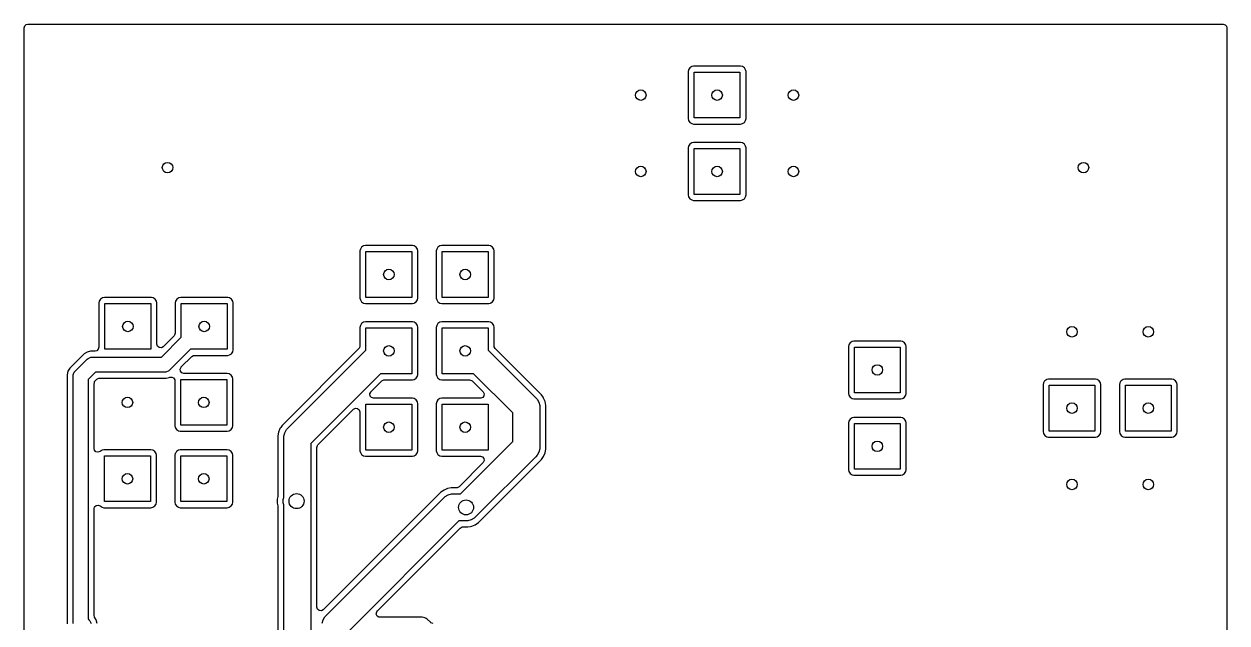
# Model space of a CAD drawing. Extents: x 0.01 to 1.59, y 0.01 to 1.99.
# Drawn here: x 0.012 to 1.588, y 1.204 to 1.988 of the extents above; entities that cross this region are included whole.
import ezdxf

# ---------------------------------------------------------------- set-up
doc = ezdxf.new("R2010")
doc.units = 0
doc.header["$MEASUREMENT"] = 0
doc.layers.add('BLACK', color=7, linetype='CONTINUOUS')

msp = doc.modelspace()

# ---------------------------------------------------------------- linework, layer by layer
at = {"layer": 'BLACK', "linetype": 'CONTINUOUS'}
for p, q in [((0.0128, 1.9857), (0.0149, 1.9876)), ((0.0149, 1.9876), (0.0169, 1.988)), ((0.0169, 1.988), (1.5831, 1.988)), ((1.5831, 1.988), (1.5857, 1.9872)), ((1.5857, 1.9872), (1.5876, 1.9851)), ((0.012, 1.9831), (0.0128, 1.9857)), ((0.012, 1.9258), (0.012, 1.9831)), ((1.5876, 1.9851), (1.588, 1.9831)), ((1.588, 1.9831), (1.588, 0.0169)), ((0.012, 1.8258), (0.012, 1.9258)), ((0.8826, 1.9281), (0.8821, 1.9258)), ((0.8821, 1.9258), (0.8821, 1.8642)), ((0.8843, 1.9307), (0.8826, 1.9281)), ((0.8826, 1.9281), (0.8826, 1.9281)), ((0.8869, 1.9324), (0.8843, 1.9307)), ((0.8892, 1.9329), (0.8869, 1.9324)), ((0.9508, 1.9329), (0.8892, 1.9329)), ((0.89, 1.865), (0.89, 1.925)), ((0.89, 1.925), (0.95, 1.925)), ((0.95, 1.925), (0.95, 1.865)), ((0.9531, 1.9324), (0.9508, 1.9329)), ((0.9557, 1.9307), (0.9531, 1.9324)), ((0.9574, 1.9281), (0.9557, 1.9307)), ((0.9579, 1.9258), (0.9574, 1.9281)), ((0.9579, 1.8642), (0.9579, 1.9258)), ((0.8821, 1.8642), (0.8826, 1.8619)), ((0.8826, 1.8619), (0.8826, 1.8619)), ((0.8826, 1.8619), (0.8843, 1.8593)), ((0.95, 1.865), (0.89, 1.865)), ((0.9557, 1.8593), (0.9574, 1.8619)), ((0.9574, 1.8619), (0.9579, 1.8642)), ((0.8843, 1.8593), (0.8869, 1.8576)), ((0.8869, 1.8576), (0.8869, 1.8576)), ((0.8869, 1.8576), (0.8892, 1.8571)), ((0.8892, 1.8571), (0.8892, 1.8571)), ((0.8892, 1.8571), (0.9508, 1.8571)), ((0.9508, 1.8571), (0.9531, 1.8576)), ((0.9531, 1.8576), (0.9557, 1.8593)), ((0.9531, 1.8576), (0.9531, 1.8576)), ((0.8843, 1.8307), (0.8826, 1.8281)), ((0.8869, 1.8324), (0.8843, 1.8307)), ((0.8892, 1.8329), (0.8869, 1.8324)), ((0.9508, 1.8329), (0.8892, 1.8329)), ((0.9531, 1.8324), (0.9508, 1.8329)), ((0.9557, 1.8307), (0.9531, 1.8324)), ((0.9574, 1.8281), (0.9557, 1.8307)), ((0.012, 1.6908), (0.012, 1.8258)), ((0.8826, 1.8281), (0.8821, 1.8258)), ((0.8821, 1.8258), (0.8821, 1.7642)), ((0.8826, 1.8281), (0.8826, 1.8281)), ((0.89, 1.765), (0.89, 1.825)), ((0.89, 1.825), (0.95, 1.825)), ((0.95, 1.825), (0.95, 1.765)), ((0.9579, 1.8258), (0.9574, 1.8281)), ((0.9579, 1.7642), (0.9579, 1.8258)), ((0.8821, 1.7642), (0.8826, 1.7619)), ((0.8826, 1.7619), (0.8826, 1.7619)), ((0.8826, 1.7619), (0.8843, 1.7593)), ((0.8843, 1.7593), (0.8869, 1.7576)), ((0.8869, 1.7576), (0.8869, 1.7576)), ((0.8869, 1.7576), (0.8892, 1.7571)), ((0.8892, 1.7571), (0.8892, 1.7571)), ((0.8892, 1.7571), (0.9508, 1.7571)), ((0.95, 1.765), (0.89, 1.765)), ((0.9508, 1.7571), (0.9531, 1.7576)), ((0.9531, 1.7576), (0.9557, 1.7593)), ((0.9531, 1.7576), (0.9531, 1.7576)), ((0.9557, 1.7593), (0.9574, 1.7619)), ((0.9574, 1.7619), (0.9579, 1.7642)), ((0.012, 0.9386), (0.012, 1.6908)), ((0.4526, 1.6931), (0.4521, 1.6908)), ((0.4521, 1.6908), (0.4521, 1.6292)), ((0.4543, 1.6957), (0.4526, 1.6931)), ((0.4526, 1.6931), (0.4526, 1.6931)), ((0.4569, 1.6974), (0.4543, 1.6957)), ((0.4592, 1.6979), (0.4569, 1.6974)), ((0.5208, 1.6979), (0.4592, 1.6979)), ((0.46, 1.63), (0.46, 1.69)), ((0.46, 1.69), (0.52, 1.69)), ((0.52, 1.69), (0.52, 1.63)), ((0.5231, 1.6974), (0.5208, 1.6979)), ((0.5257, 1.6957), (0.5231, 1.6974)), ((0.5274, 1.6931), (0.5257, 1.6957)), ((0.5279, 1.6908), (0.5274, 1.6931)), ((0.5279, 1.6292), (0.5279, 1.6908)), ((0.5279, 1.6908), (0.5279, 1.6908)), ((0.5526, 1.6931), (0.5521, 1.6908)), ((0.5521, 1.6908), (0.5521, 1.6292)), ((0.5543, 1.6957), (0.5526, 1.6931)), ((0.5526, 1.6931), (0.5526, 1.6931)), ((0.5569, 1.6974), (0.5543, 1.6957)), ((0.5592, 1.6979), (0.5569, 1.6974)), ((0.6208, 1.6979), (0.5592, 1.6979)), ((0.56, 1.63), (0.56, 1.69)), ((0.56, 1.69), (0.62, 1.69)), ((0.62, 1.69), (0.62, 1.63)), ((0.6231, 1.6974), (0.6208, 1.6979)), ((0.6257, 1.6957), (0.6231, 1.6974)), ((0.6274, 1.6931), (0.6257, 1.6957)), ((0.6279, 1.6908), (0.6274, 1.6931)), ((0.6279, 1.6292), (0.6279, 1.6908)), ((0.1106, 1.6251), (0.1101, 1.6228)), ((0.1123, 1.6277), (0.1106, 1.6251)), ((0.1106, 1.6251), (0.1106, 1.6251)), ((0.1149, 1.6294), (0.1123, 1.6277)), ((0.1172, 1.6299), (0.1149, 1.6294)), ((0.1788, 1.6299), (0.1172, 1.6299)), ((0.1811, 1.6294), (0.1788, 1.6299)), ((0.1837, 1.6277), (0.1811, 1.6294)), ((0.1854, 1.6251), (0.1837, 1.6277)), ((0.1859, 1.6228), (0.1854, 1.6251)), ((0.2106, 1.6251), (0.2101, 1.6228)), ((0.2123, 1.6277), (0.2106, 1.6251)), ((0.2106, 1.6251), (0.2106, 1.6251)), ((0.2149, 1.6294), (0.2123, 1.6277)), ((0.2172, 1.6299), (0.2149, 1.6294)), ((0.2788, 1.6299), (0.2172, 1.6299)), ((0.2811, 1.6294), (0.2788, 1.6299)), ((0.2837, 1.6277), (0.2811, 1.6294)), ((0.2854, 1.6251), (0.2837, 1.6277)), ((0.2859, 1.6228), (0.2854, 1.6251)), ((0.4521, 1.6292), (0.4526, 1.6269)), ((0.4526, 1.6269), (0.4526, 1.6269)), ((0.4526, 1.6269), (0.4543, 1.6243)), ((0.4543, 1.6243), (0.4569, 1.6226)), ((0.52, 1.63), (0.46, 1.63)), ((0.5234, 1.6228), (0.5257, 1.6243)), ((0.5257, 1.6243), (0.5274, 1.6269)), ((0.5274, 1.6269), (0.5279, 1.6292)), ((0.5521, 1.6292), (0.5526, 1.6269)), ((0.5526, 1.6269), (0.5526, 1.6269)), ((0.5526, 1.6269), (0.5543, 1.6243)), ((0.5543, 1.6243), (0.5569, 1.6226)), ((0.62, 1.63), (0.56, 1.63)), ((0.6234, 1.6228), (0.6257, 1.6243)), ((0.6257, 1.6243), (0.6274, 1.6269)), ((0.6274, 1.6269), (0.6279, 1.6292)), ((0.1101, 1.6228), (0.1101, 1.5647)), ((0.118, 1.562), (0.118, 1.622)), ((0.118, 1.622), (0.178, 1.622)), ((0.178, 1.622), (0.178, 1.562)), ((0.1859, 1.569), (0.1859, 1.6228)), ((0.1859, 1.6228), (0.1859, 1.6228)), ((0.2101, 1.6228), (0.2101, 1.5832)), ((0.218, 1.5779), (0.218, 1.622)), ((0.218, 1.622), (0.278, 1.622)), ((0.278, 1.622), (0.278, 1.562)), ((0.2859, 1.5612), (0.2859, 1.6228)), ((0.4569, 1.6226), (0.4569, 1.6226)), ((0.4569, 1.6226), (0.4592, 1.6221)), ((0.4592, 1.6221), (0.4592, 1.6221)), ((0.4592, 1.6221), (0.5208, 1.6221)), ((0.5208, 1.6221), (0.5231, 1.6226)), ((0.5231, 1.6226), (0.5234, 1.6228)), ((0.5231, 1.6226), (0.5231, 1.6226)), ((0.5569, 1.6226), (0.5569, 1.6226)), ((0.5569, 1.6226), (0.5592, 1.6221)), ((0.5592, 1.6221), (0.5592, 1.6221)), ((0.5592, 1.6221), (0.6208, 1.6221)), ((0.6208, 1.6221), (0.6231, 1.6226)), ((0.6231, 1.6226), (0.6234, 1.6228)), ((0.6231, 1.6226), (0.6231, 1.6226)), ((0.4526, 1.5931), (0.4521, 1.5908)), ((0.4543, 1.5957), (0.4526, 1.5931)), ((0.4526, 1.5931), (0.4526, 1.5931)), ((0.4569, 1.5974), (0.4543, 1.5957)), ((0.4592, 1.5979), (0.4569, 1.5974)), ((0.5208, 1.5979), (0.4592, 1.5979)), ((0.5231, 1.5974), (0.5208, 1.5979)), ((0.5257, 1.5957), (0.5231, 1.5974)), ((0.5274, 1.5931), (0.5257, 1.5957)), ((0.5279, 1.5908), (0.5274, 1.5931)), ((0.5526, 1.5931), (0.5521, 1.5908)), ((0.5543, 1.5957), (0.5526, 1.5931)), ((0.5526, 1.5931), (0.5526, 1.5931)), ((0.5569, 1.5974), (0.5543, 1.5957)), ((0.5592, 1.5979), (0.5569, 1.5974)), ((0.6208, 1.5979), (0.5592, 1.5979)), ((0.6231, 1.5974), (0.6208, 1.5979)), ((0.6257, 1.5957), (0.6231, 1.5974)), ((0.6274, 1.5931), (0.6257, 1.5957)), ((0.6279, 1.5908), (0.6274, 1.5931)), ((0.1919, 1.5518), (0.218, 1.5779)), ((0.2087, 1.5797), (0.1944, 1.5654)), ((0.2093, 1.5806), (0.2087, 1.5797)), ((0.2101, 1.5832), (0.2093, 1.5806)), ((0.4521, 1.5908), (0.4521, 1.5664)), ((0.46, 1.5611), (0.46, 1.59)), ((0.46, 1.59), (0.52, 1.59)), ((0.52, 1.59), (0.52, 1.53)), ((0.5279, 1.5292), (0.5279, 1.5908)), ((0.5521, 1.5908), (0.5521, 1.5292)), ((0.56, 1.53), (0.56, 1.59)), ((0.56, 1.59), (0.62, 1.59)), ((0.62, 1.59), (0.62, 1.5611)), ((0.6279, 1.5664), (0.6279, 1.5908)), ((0.6279, 1.5908), (0.6279, 1.5908)), ((0.1093, 1.562), (0.1072, 1.5602)), ((0.1101, 1.5647), (0.1093, 1.562)), ((0.178, 1.562), (0.118, 1.562)), ((0.1859, 1.5686), (0.1859, 1.569)), ((0.1869, 1.566), (0.1859, 1.5686)), ((0.1891, 1.5643), (0.1869, 1.566)), ((0.1919, 1.5641), (0.1891, 1.5643)), ((0.1944, 1.5654), (0.1919, 1.5641)), ((0.2299, 1.562), (0.203, 1.535)), ((0.278, 1.562), (0.2299, 1.562)), ((0.2854, 1.5589), (0.2859, 1.5612)), ((0.4507, 1.5629), (0.3501, 1.4624)), ((0.3575, 1.4586), (0.46, 1.5611)), ((0.4513, 1.5638), (0.4507, 1.5629)), ((0.4521, 1.5664), (0.4513, 1.5638)), ((0.62, 1.5611), (0.6825, 1.4986)), ((0.628, 1.5658), (0.6279, 1.5664)), ((0.628, 1.5654), (0.628, 1.5658)), ((0.6293, 1.5629), (0.628, 1.5654)), ((0.6899, 1.5024), (0.6293, 1.5629)), ((1.0926, 1.5681), (1.0921, 1.5658)), ((1.0921, 1.5658), (1.0921, 1.5042)), ((1.0929, 1.5686), (1.0926, 1.5681)), ((1.0926, 1.5681), (1.0926, 1.5681)), ((1.0943, 1.5707), (1.0929, 1.5686)), ((1.0969, 1.5724), (1.0943, 1.5707)), ((1.0992, 1.5729), (1.0969, 1.5724)), ((1.1608, 1.5729), (1.0992, 1.5729)), ((1.1, 1.505), (1.1, 1.565)), ((1.1, 1.565), (1.16, 1.565)), ((1.16, 1.565), (1.16, 1.505)), ((1.1631, 1.5724), (1.1608, 1.5729)), ((1.1657, 1.5707), (1.1631, 1.5724)), ((1.1674, 1.5681), (1.1657, 1.5707)), ((1.1679, 1.5658), (1.1674, 1.5681)), ((1.1679, 1.5158), (1.1679, 1.5658)), ((0.0907, 1.5562), (0.0718, 1.5373)), ((0.079, 1.5334), (0.0946, 1.549)), ((0.0909, 1.5563), (0.0907, 1.5562)), ((0.0907, 1.5562), (0.0907, 1.5562)), ((0.0907, 1.5562), (0.0907, 1.5562)), ((0.0947, 1.5585), (0.0909, 1.5563)), ((0.0946, 1.549), (0.0961, 1.5502)), ((0.0992, 1.5597), (0.0947, 1.5585)), ((0.0947, 1.5585), (0.0947, 1.5585)), ((0.0947, 1.5585), (0.0947, 1.5585)), ((0.0961, 1.5502), (0.0996, 1.5517)), ((0.1051, 1.5597), (0.0992, 1.5597)), ((0.0996, 1.5517), (0.1015, 1.5518)), ((0.0996, 1.5517), (0.0996, 1.5517)), ((0.1015, 1.5518), (0.1919, 1.5518)), ((0.1072, 1.5602), (0.1051, 1.5597)), ((0.2179, 1.5389), (0.2317, 1.5527)), ((0.2317, 1.5527), (0.2342, 1.554)), ((0.2342, 1.554), (0.2352, 1.5541)), ((0.2352, 1.5541), (0.2788, 1.5541)), ((0.2788, 1.5541), (0.2811, 1.5546)), ((0.2811, 1.5546), (0.2837, 1.5563)), ((0.2811, 1.5546), (0.2811, 1.5546)), ((0.2837, 1.5563), (0.2854, 1.5589)), ((0.0695, 1.5333), (0.0683, 1.5288)), ((0.0683, 1.5288), (0.0683, 1.5288)), ((0.0683, 1.5288), (0.0683, 1.2024)), ((0.0718, 1.5373), (0.0695, 1.5333)), ((0.0695, 1.5333), (0.0695, 1.5333)), ((0.0718, 1.5373), (0.0718, 1.5373)), ((0.0763, 1.5284), (0.0778, 1.5319)), ((0.0778, 1.5319), (0.079, 1.5334)), ((0.0778, 1.5319), (0.0778, 1.5319)), ((0.1056, 1.5322), (0.0958, 1.5224)), ((0.196, 1.5322), (0.1056, 1.5322)), ((0.1979, 1.5323), (0.196, 1.5322)), ((0.2015, 1.5338), (0.1979, 1.5323)), ((0.203, 1.535), (0.2015, 1.5338)), ((0.2015, 1.5338), (0.2015, 1.5338)), ((0.2165, 1.5361), (0.2177, 1.5386)), ((0.2169, 1.5333), (0.2165, 1.5361)), ((0.2188, 1.5312), (0.2169, 1.5333)), ((0.2177, 1.5386), (0.2179, 1.5389)), ((0.2215, 1.5304), (0.2188, 1.5312)), ((0.2783, 1.5304), (0.2215, 1.5304)), ((0.2806, 1.5299), (0.2783, 1.5304)), ((0.2832, 1.5282), (0.2806, 1.5299)), ((0.479, 1.53), (0.3877, 1.4387)), ((0.52, 1.53), (0.479, 1.53)), ((0.5274, 1.5269), (0.5279, 1.5292)), ((0.5521, 1.5292), (0.5526, 1.5269)), ((0.601, 1.53), (0.56, 1.53)), ((0.6523, 1.4787), (0.601, 1.53)), ((0.0762, 1.5265), (0.0763, 1.5284)), ((0.0762, 1.2048), (0.0762, 1.5265)), ((0.0958, 1.5224), (0.0958, 1.2089)), ((0.1037, 1.5171), (0.1041, 1.5182)), ((0.1037, 1.4321), (0.1037, 1.5171)), ((0.1041, 1.5182), (0.1043, 1.5194)), ((0.1043, 1.5194), (0.1045, 1.5196)), ((0.1045, 1.5197), (0.1052, 1.5206)), ((0.1045, 1.5196), (0.1045, 1.5197)), ((0.1052, 1.5206), (0.1074, 1.5228)), ((0.1074, 1.5228), (0.1099, 1.5242)), ((0.1099, 1.5242), (0.1109, 1.5243)), ((0.1109, 1.5243), (0.1983, 1.5243)), ((0.1983, 1.5243), (0.2019, 1.5252)), ((0.1983, 1.5243), (0.1983, 1.5243)), ((0.2019, 1.5252), (0.2032, 1.5256)), ((0.2019, 1.5252), (0.2019, 1.5252)), ((0.2032, 1.5255), (0.2055, 1.5257)), ((0.2032, 1.5256), (0.2032, 1.5255)), ((0.2055, 1.5257), (0.208, 1.5245)), ((0.208, 1.5245), (0.2095, 1.5221)), ((0.2095, 1.5221), (0.2096, 1.5208)), ((0.2096, 1.5208), (0.2096, 1.4617)), ((0.2175, 1.4625), (0.2175, 1.5225)), ((0.2175, 1.5225), (0.2775, 1.5225)), ((0.2775, 1.5225), (0.2775, 1.4625)), ((0.2849, 1.5256), (0.2832, 1.5282)), ((0.2854, 1.5233), (0.2849, 1.5256)), ((0.2854, 1.4617), (0.2854, 1.5233)), ((0.4665, 1.5064), (0.4808, 1.5207)), ((0.4808, 1.5207), (0.4833, 1.522)), ((0.4833, 1.522), (0.4843, 1.5221)), ((0.4843, 1.5221), (0.5208, 1.5221)), ((0.5208, 1.5221), (0.5231, 1.5226)), ((0.5231, 1.5226), (0.5257, 1.5243)), ((0.5231, 1.5226), (0.5231, 1.5226)), ((0.5257, 1.5243), (0.5274, 1.5269)), ((0.5526, 1.5269), (0.5526, 1.5269)), ((0.5526, 1.5269), (0.5543, 1.5243)), ((0.5543, 1.5243), (0.5569, 1.5226)), ((0.5569, 1.5226), (0.5569, 1.5226)), ((0.5569, 1.5226), (0.5592, 1.5221)), ((0.5592, 1.5221), (0.5592, 1.5221)), ((0.5592, 1.5221), (0.5957, 1.5221)), ((0.5957, 1.5221), (0.5984, 1.5213)), ((0.5984, 1.5213), (0.5992, 1.5207)), ((0.5992, 1.5207), (0.6135, 1.5064)), ((1.1679, 1.5042), (1.1679, 1.5158)), ((1.3476, 1.5181), (1.3471, 1.5158)), ((1.3471, 1.5158), (1.3471, 1.4542)), ((1.3487, 1.5197), (1.3476, 1.5181)), ((1.3476, 1.5181), (1.3476, 1.5181)), ((1.3493, 1.5207), (1.3487, 1.5197)), ((1.3519, 1.5224), (1.3493, 1.5207)), ((1.3542, 1.5229), (1.3519, 1.5224)), ((1.4158, 1.5229), (1.3542, 1.5229)), ((1.355, 1.455), (1.355, 1.515)), ((1.355, 1.515), (1.415, 1.515)), ((1.415, 1.515), (1.415, 1.455)), ((1.4181, 1.5224), (1.4158, 1.5229)), ((1.4207, 1.5207), (1.4181, 1.5224)), ((1.4224, 1.5181), (1.4207, 1.5207)), ((1.4229, 1.5158), (1.4224, 1.5181)), ((1.4229, 1.4542), (1.4229, 1.5158)), ((1.4229, 1.5158), (1.4229, 1.5158)), ((1.4476, 1.5181), (1.4471, 1.5158)), ((1.4471, 1.5158), (1.4471, 1.4542)), ((1.4487, 1.5197), (1.4476, 1.5181)), ((1.4476, 1.5181), (1.4476, 1.5181)), ((1.4493, 1.5207), (1.4487, 1.5197)), ((1.4519, 1.5224), (1.4493, 1.5207)), ((1.4542, 1.5229), (1.4519, 1.5224)), ((1.5158, 1.5229), (1.4542, 1.5229)), ((1.455, 1.455), (1.455, 1.515)), ((1.455, 1.515), (1.515, 1.515)), ((1.515, 1.515), (1.515, 1.455)), ((1.5181, 1.5224), (1.5158, 1.5229)), ((1.5207, 1.5207), (1.5181, 1.5224)), ((1.5224, 1.5181), (1.5207, 1.5207)), ((1.5229, 1.5158), (1.5224, 1.5181)), ((1.5229, 1.4542), (1.5229, 1.5158)), ((0.4651, 1.5036), (0.4663, 1.5061)), ((0.4655, 1.5008), (0.4651, 1.5036)), ((0.4673, 1.4987), (0.4655, 1.5008)), ((0.4663, 1.5061), (0.4665, 1.5064)), ((0.47, 1.4979), (0.4673, 1.4987)), ((0.5208, 1.4979), (0.47, 1.4979)), ((0.5231, 1.4974), (0.5208, 1.4979)), ((0.5257, 1.4957), (0.5231, 1.4974)), ((0.5569, 1.4974), (0.5543, 1.4957)), ((0.5592, 1.4979), (0.5569, 1.4974)), ((0.61, 1.4979), (0.5592, 1.4979)), ((0.6103, 1.4979), (0.61, 1.4979)), ((0.6129, 1.4989), (0.6103, 1.4979)), ((0.6146, 1.5011), (0.6129, 1.4989)), ((0.6135, 1.5064), (0.6148, 1.5039)), ((0.6148, 1.5039), (0.6146, 1.5011)), ((0.6825, 1.4986), (0.6841, 1.4968)), ((0.692, 1.4993), (0.6899, 1.5024)), ((0.6927, 1.4982), (0.692, 1.4993)), ((0.6946, 1.4935), (0.6927, 1.4982)), ((1.0921, 1.5042), (1.0926, 1.5019)), ((1.0926, 1.5019), (1.0926, 1.5019)), ((1.0926, 1.5019), (1.0943, 1.4993)), ((1.0943, 1.4993), (1.0969, 1.4976)), ((1.0969, 1.4976), (1.0969, 1.4976)), ((1.0969, 1.4976), (1.0992, 1.4971)), ((1.16, 1.505), (1.1, 1.505)), ((1.1608, 1.4971), (1.1631, 1.4976)), ((1.1631, 1.4976), (1.1636, 1.4979)), ((1.1631, 1.4976), (1.1631, 1.4976)), ((1.1636, 1.4979), (1.1657, 1.4993)), ((1.1657, 1.4993), (1.1674, 1.5019)), ((1.1674, 1.5019), (1.1679, 1.5042)), ((0.3971, 1.4369), (0.4436, 1.4835)), ((0.4436, 1.4835), (0.4461, 1.4848)), ((0.4461, 1.4848), (0.4489, 1.4846)), ((0.4489, 1.4846), (0.4511, 1.4829)), ((0.4511, 1.4829), (0.4521, 1.4803)), ((0.46, 1.43), (0.46, 1.49)), ((0.46, 1.49), (0.52, 1.49)), ((0.52, 1.49), (0.52, 1.43)), ((0.5274, 1.4931), (0.5257, 1.4957)), ((0.5279, 1.4908), (0.5274, 1.4931)), ((0.5279, 1.4292), (0.5279, 1.4908)), ((0.5526, 1.4931), (0.5521, 1.4908)), ((0.5521, 1.4908), (0.5521, 1.4292)), ((0.5529, 1.4935), (0.5526, 1.4931)), ((0.5526, 1.4931), (0.5526, 1.4931)), ((0.5543, 1.4957), (0.5529, 1.4935)), ((0.56, 1.43), (0.56, 1.49)), ((0.56, 1.49), (0.62, 1.49)), ((0.62, 1.49), (0.62, 1.43)), ((0.6841, 1.4968), (0.6864, 1.4928)), ((0.6864, 1.4928), (0.6876, 1.4884)), ((0.6876, 1.4884), (0.6877, 1.4861)), ((0.6877, 1.4861), (0.6877, 1.4339)), ((0.6956, 1.4886), (0.6946, 1.4935)), ((0.6956, 1.4658), (0.6956, 1.4886)), ((1.0992, 1.4971), (1.0992, 1.4971)), ((1.0992, 1.4971), (1.1608, 1.4971)), ((0.4521, 1.4803), (0.4521, 1.48)), ((0.4521, 1.48), (0.4521, 1.4292)), ((0.6523, 1.4413), (0.6523, 1.4787)), ((0.6956, 1.4314), (0.6956, 1.4658)), ((1.0926, 1.4681), (1.0921, 1.4658)), ((1.0921, 1.4658), (1.0921, 1.4042)), ((1.0943, 1.4707), (1.0926, 1.4681)), ((1.0926, 1.4681), (1.0926, 1.4681)), ((1.0969, 1.4724), (1.0943, 1.4707)), ((1.0992, 1.4729), (1.0969, 1.4724)), ((1.1608, 1.4729), (1.0992, 1.4729)), ((1.1631, 1.4724), (1.1608, 1.4729)), ((1.1657, 1.4707), (1.1631, 1.4724)), ((1.1674, 1.4681), (1.1657, 1.4707)), ((1.1679, 1.4658), (1.1674, 1.4681)), ((1.1679, 1.4042), (1.1679, 1.4658)), ((0.2096, 1.4617), (0.2101, 1.4594)), ((0.2101, 1.4594), (0.2101, 1.4594)), ((0.2101, 1.4594), (0.2118, 1.4568)), ((0.2118, 1.4568), (0.2144, 1.4551)), ((0.2144, 1.4551), (0.2144, 1.4551)), ((0.2144, 1.4551), (0.2167, 1.4546)), ((0.2167, 1.4546), (0.2167, 1.4546)), ((0.2167, 1.4546), (0.2783, 1.4546)), ((0.2775, 1.4625), (0.2175, 1.4625)), ((0.2783, 1.4546), (0.2806, 1.4551)), ((0.2806, 1.4551), (0.2832, 1.4568)), ((0.2806, 1.4551), (0.2806, 1.4551)), ((0.2832, 1.4568), (0.2849, 1.4594)), ((0.2849, 1.4594), (0.2854, 1.4617)), ((0.3454, 1.4535), (0.3444, 1.4486)), ((0.3467, 1.4568), (0.3454, 1.4535)), ((0.3454, 1.4535), (0.3454, 1.4535)), ((0.3473, 1.4582), (0.3467, 1.4568)), ((0.3482, 1.4595), (0.3473, 1.4582)), ((0.3501, 1.4624), (0.3482, 1.4595)), ((0.3501, 1.4624), (0.3501, 1.4624)), ((0.3524, 1.4484), (0.3536, 1.4528)), ((0.3536, 1.4528), (0.3559, 1.4568)), ((0.3559, 1.4568), (0.3575, 1.4586)), ((0.3559, 1.4568), (0.3559, 1.4568)), ((1.1, 1.405), (1.1, 1.465)), ((1.1, 1.465), (1.16, 1.465)), ((1.16, 1.465), (1.16, 1.405)), ((1.3471, 1.4542), (1.3476, 1.4519)), ((1.3476, 1.4519), (1.3476, 1.4519)), ((1.3476, 1.4519), (1.3493, 1.4493)), ((1.415, 1.455), (1.355, 1.455)), ((1.4207, 1.4493), (1.4224, 1.4519)), ((1.4224, 1.4519), (1.4229, 1.4542)), ((1.4471, 1.4542), (1.4476, 1.4519)), ((1.4476, 1.4519), (1.4476, 1.4519)), ((1.4476, 1.4519), (1.4493, 1.4493)), ((1.515, 1.455), (1.455, 1.455)), ((1.5207, 1.4493), (1.5224, 1.4519)), ((1.5224, 1.4519), (1.5229, 1.4542)), ((0.3444, 1.4486), (0.3444, 1.3702)), ((0.3523, 1.4461), (0.3524, 1.4484)), ((0.3523, 1.3679), (0.3523, 1.4461)), ((0.3877, 1.4387), (0.3877, 1.3638)), ((0.3956, 1.4334), (0.3964, 1.4361)), ((0.3964, 1.4361), (0.3971, 1.4369)), ((0.5837, 1.3727), (0.6523, 1.4413)), ((1.3493, 1.4493), (1.3519, 1.4476)), ((1.3519, 1.4476), (1.3519, 1.4476)), ((1.3519, 1.4476), (1.3542, 1.4471)), ((1.3542, 1.4471), (1.3542, 1.4471)), ((1.3542, 1.4471), (1.4158, 1.4471)), ((1.4158, 1.4471), (1.4181, 1.4476)), ((1.4181, 1.4476), (1.4196, 1.4486)), ((1.4181, 1.4476), (1.4181, 1.4476)), ((1.4196, 1.4486), (1.4207, 1.4493)), ((1.4493, 1.4493), (1.4519, 1.4476)), ((1.4519, 1.4476), (1.4519, 1.4476)), ((1.4519, 1.4476), (1.4542, 1.4471)), ((1.4542, 1.4471), (1.4542, 1.4471)), ((1.4542, 1.4471), (1.5158, 1.4471)), ((1.5158, 1.4471), (1.5181, 1.4476)), ((1.5181, 1.4476), (1.5196, 1.4486)), ((1.5181, 1.4476), (1.5181, 1.4476)), ((1.5196, 1.4486), (1.5207, 1.4493)), ((0.1042, 1.4299), (0.1037, 1.4321)), ((0.1061, 1.4279), (0.1042, 1.4299)), ((0.1088, 1.4271), (0.1061, 1.4279)), ((0.1115, 1.428), (0.1088, 1.4271)), ((0.1118, 1.4282), (0.1115, 1.428)), ((0.1144, 1.4299), (0.1118, 1.4282)), ((0.1118, 1.4282), (0.1118, 1.4282)), ((0.1167, 1.4304), (0.1144, 1.4299)), ((0.1783, 1.4304), (0.1167, 1.4304)), ((0.1175, 1.3625), (0.1175, 1.4225)), ((0.1175, 1.4225), (0.1775, 1.4225)), ((0.1775, 1.4225), (0.1775, 1.3625)), ((0.1806, 1.4299), (0.1783, 1.4304)), ((0.1832, 1.4282), (0.1806, 1.4299)), ((0.1849, 1.4256), (0.1832, 1.4282)), ((0.1854, 1.4233), (0.1849, 1.4256)), ((0.1854, 1.3617), (0.1854, 1.4233)), ((0.1854, 1.4233), (0.1854, 1.4233)), ((0.2101, 1.4256), (0.2096, 1.4233)), ((0.2096, 1.4233), (0.2096, 1.3617)), ((0.2107, 1.4265), (0.2101, 1.4256)), ((0.2101, 1.4256), (0.2101, 1.4256)), ((0.2118, 1.4282), (0.2107, 1.4265)), ((0.2144, 1.4299), (0.2118, 1.4282)), ((0.2167, 1.4304), (0.2144, 1.4299)), ((0.2783, 1.4304), (0.2167, 1.4304)), ((0.2175, 1.3625), (0.2175, 1.4225)), ((0.2175, 1.4225), (0.2775, 1.4225)), ((0.2775, 1.4225), (0.2775, 1.3625)), ((0.2806, 1.4299), (0.2783, 1.4304)), ((0.2832, 1.4282), (0.2806, 1.4299)), ((0.2849, 1.4256), (0.2832, 1.4282)), ((0.2854, 1.4233), (0.2849, 1.4256)), ((0.2854, 1.3617), (0.2854, 1.4233)), ((0.3956, 1.2244), (0.3956, 1.4334)), ((0.4521, 1.4292), (0.4526, 1.4269)), ((0.4526, 1.4269), (0.4526, 1.4269)), ((0.4526, 1.4269), (0.4543, 1.4243)), ((0.4543, 1.4243), (0.4569, 1.4226)), ((0.4569, 1.4226), (0.4569, 1.4226)), ((0.4569, 1.4226), (0.4592, 1.4221)), ((0.4592, 1.4221), (0.4592, 1.4221)), ((0.4592, 1.4221), (0.5208, 1.4221)), ((0.52, 1.43), (0.46, 1.43)), ((0.5208, 1.4221), (0.5231, 1.4226)), ((0.5231, 1.4226), (0.5257, 1.4243)), ((0.5231, 1.4226), (0.5231, 1.4226)), ((0.5257, 1.4243), (0.5274, 1.4269)), ((0.5274, 1.4269), (0.5279, 1.4292)), ((0.5521, 1.4292), (0.5526, 1.4269)), ((0.5526, 1.4269), (0.5526, 1.4269)), ((0.5526, 1.4269), (0.5543, 1.4243)), ((0.5543, 1.4243), (0.5569, 1.4226)), ((0.5569, 1.4226), (0.5569, 1.4226)), ((0.5569, 1.4226), (0.5592, 1.4221)), ((0.5592, 1.4221), (0.61, 1.4221)), ((0.62, 1.43), (0.56, 1.43)), ((0.6825, 1.4214), (0.6036, 1.3425)), ((0.61, 1.4221), (0.6127, 1.4213)), ((0.6127, 1.4213), (0.6145, 1.4192)), ((0.6145, 1.4192), (0.6149, 1.4164)), ((0.6841, 1.4232), (0.6825, 1.4214)), ((0.6864, 1.4272), (0.6841, 1.4232)), ((0.6876, 1.4316), (0.6864, 1.4272)), ((0.6877, 1.4339), (0.6876, 1.4316)), ((0.6899, 1.4176), (0.6927, 1.4218)), ((0.6927, 1.4218), (0.6946, 1.4265)), ((0.6946, 1.4265), (0.6956, 1.4314)), ((0.6135, 1.4136), (0.5819, 1.3821)), ((0.6074, 1.3351), (0.6899, 1.4176)), ((0.6137, 1.4139), (0.6135, 1.4136)), ((0.6149, 1.4164), (0.6137, 1.4139)), ((0.6899, 1.4176), (0.6899, 1.4176)), ((0.6899, 1.4176), (0.6899, 1.4176)), ((1.0921, 1.4042), (1.0926, 1.4019)), ((1.16, 1.405), (1.1, 1.405)), ((1.1674, 1.4019), (1.1679, 1.4042)), ((1.0926, 1.4019), (1.0926, 1.4019)), ((1.0926, 1.4019), (1.0943, 1.3993)), ((1.0943, 1.3993), (1.0969, 1.3976)), ((1.0969, 1.3976), (1.0969, 1.3976)), ((1.0969, 1.3976), (1.0992, 1.3971)), ((1.0992, 1.3971), (1.0992, 1.3971)), ((1.0992, 1.3971), (1.1608, 1.3971)), ((1.1608, 1.3971), (1.1631, 1.3976)), ((1.1631, 1.3976), (1.1657, 1.3993)), ((1.1631, 1.3976), (1.1631, 1.3976)), ((1.1657, 1.3993), (1.1674, 1.4019)), ((0.558, 1.3749), (0.4041, 1.2209)), ((0.5622, 1.3777), (0.558, 1.3749)), ((0.558, 1.3749), (0.558, 1.3749)), ((0.558, 1.3749), (0.558, 1.3749)), ((0.5669, 1.3796), (0.5622, 1.3777)), ((0.5636, 1.3691), (0.5676, 1.3714)), ((0.5718, 1.3806), (0.5669, 1.3796)), ((0.5676, 1.3714), (0.572, 1.3726)), ((0.5784, 1.3806), (0.5718, 1.3806)), ((0.572, 1.3726), (0.5744, 1.3727)), ((0.5744, 1.3727), (0.5837, 1.3727)), ((0.5795, 1.3807), (0.5784, 1.3806)), ((0.5819, 1.3821), (0.5795, 1.3807)), ((0.1037, 1.3529), (0.1045, 1.3556)), ((0.1045, 1.3556), (0.1066, 1.3574)), ((0.1066, 1.3574), (0.1094, 1.3578)), ((0.1094, 1.3578), (0.1115, 1.357)), ((0.1115, 1.357), (0.1144, 1.3551)), ((0.1775, 1.3625), (0.1175, 1.3625)), ((0.1806, 1.3551), (0.1832, 1.3568)), ((0.1832, 1.3568), (0.1849, 1.3594)), ((0.1849, 1.3594), (0.1854, 1.3617)), ((0.2096, 1.3617), (0.2101, 1.3594)), ((0.2101, 1.3594), (0.2101, 1.3594)), ((0.2101, 1.3594), (0.2118, 1.3568)), ((0.2118, 1.3568), (0.2144, 1.3551)), ((0.2775, 1.3625), (0.2175, 1.3625)), ((0.2806, 1.3551), (0.2832, 1.3568)), ((0.2832, 1.3568), (0.2849, 1.3594)), ((0.2849, 1.3594), (0.2854, 1.3617)), ((0.3443, 1.3693), (0.3436, 1.3657)), ((0.3436, 1.3657), (0.3436, 1.3607)), ((0.3436, 1.3607), (0.3443, 1.3571)), ((0.3444, 1.3702), (0.3443, 1.3693)), ((0.3443, 1.3571), (0.3444, 1.3562)), ((0.3444, 1.3562), (0.3444, 1.1415)), ((0.3516, 1.3655), (0.3523, 1.3679)), ((0.3516, 1.3609), (0.3516, 1.3655)), ((0.3523, 1.3585), (0.3516, 1.3609)), ((0.3523, 1.1361), (0.3523, 1.3585)), ((0.3877, 1.3638), (0.3877, 1.1288)), ((0.4077, 1.2134), (0.5618, 1.3675)), ((0.5618, 1.3675), (0.5636, 1.3691)), ((0.1037, 1.2138), (0.1037, 1.3529)), ((0.1144, 1.3551), (0.1144, 1.3551)), ((0.1144, 1.3551), (0.1167, 1.3546)), ((0.1167, 1.3546), (0.1167, 1.3546)), ((0.1167, 1.3546), (0.1783, 1.3546)), ((0.1783, 1.3546), (0.1806, 1.3551)), ((0.1806, 1.3551), (0.1806, 1.3551)), ((0.2144, 1.3551), (0.2144, 1.3551)), ((0.2144, 1.3551), (0.2167, 1.3546)), ((0.2167, 1.3546), (0.2167, 1.3546)), ((0.2167, 1.3546), (0.2783, 1.3546)), ((0.2783, 1.3546), (0.2806, 1.3551)), ((0.2806, 1.3551), (0.2806, 1.3551)), ((0.6018, 1.3409), (0.5978, 1.3386)), ((0.6036, 1.3425), (0.6018, 1.3409)), ((0.6018, 1.3409), (0.6018, 1.3409)), ((0.5817, 1.3373), (0.4379, 1.1935)), ((0.4749, 1.2194), (0.5835, 1.3279)), ((0.5911, 1.3373), (0.5817, 1.3373)), ((0.5835, 1.3279), (0.586, 1.3293)), ((0.586, 1.3293), (0.587, 1.3294)), ((0.587, 1.3294), (0.5936, 1.3294)), ((0.5934, 1.3374), (0.5911, 1.3373)), ((0.5978, 1.3386), (0.5934, 1.3374)), ((0.5936, 1.3294), (0.5969, 1.33)), ((0.5936, 1.3294), (0.5936, 1.3294)), ((0.5969, 1.33), (0.5985, 1.3304)), ((0.5985, 1.3304), (0.6032, 1.3323)), ((0.5985, 1.3304), (0.5985, 1.3304)), ((0.6032, 1.3323), (0.6074, 1.3351)), ((0.6074, 1.3351), (0.6074, 1.3351)), ((0.1044, 1.2113), (0.1037, 1.2138)), ((0.3956, 1.2241), (0.3956, 1.2244)), ((0.3966, 1.2215), (0.3956, 1.2241)), ((0.3988, 1.2198), (0.3966, 1.2215)), ((0.4016, 1.2196), (0.3988, 1.2198)), ((0.4041, 1.2209), (0.4016, 1.2196)), ((0.4735, 1.2153), (0.474, 1.218)), ((0.4746, 1.2127), (0.4735, 1.2153)), ((0.474, 1.218), (0.4749, 1.2194)), ((0.0763, 1.2029), (0.0762, 1.2048)), ((0.0958, 1.2089), (0.097, 1.2077)), ((0.097, 1.2077), (0.0982, 1.2062)), ((0.0982, 1.2062), (0.0982, 1.2062)), ((0.0982, 1.2062), (0.0997, 1.2027)), ((0.1065, 1.2076), (0.1044, 1.2113)), ((0.1077, 1.2031), (0.1065, 1.2076)), ((0.1065, 1.2076), (0.1065, 1.2076)), ((0.4026, 1.2032), (0.4038, 1.2076)), ((0.4038, 1.2076), (0.4061, 1.2116)), ((0.4061, 1.2116), (0.4077, 1.2134)), ((0.4061, 1.2116), (0.4061, 1.2116)), ((0.4769, 1.2111), (0.4746, 1.2127)), ((0.4797, 1.2111), (0.4769, 1.2111)), ((0.4807, 1.2113), (0.4797, 1.2111)), ((0.5336, 1.2113), (0.4807, 1.2113)), ((0.5371, 1.2104), (0.5336, 1.2113)), ((0.5387, 1.2095), (0.5371, 1.2104)), ((0.5371, 1.2104), (0.5371, 1.2104)), ((0.5371, 1.2104), (0.5371, 1.2104)), ((0.5402, 1.2086), (0.5387, 1.2095)), ((0.5443, 1.2045), (0.5402, 1.2086)), ((0.5451, 1.2039), (0.5443, 1.2045)), ((0.5478, 1.2031), (0.5451, 1.2039))]:
    msp.add_line(p, q, dxfattribs=at)
at = {"layer": 'BLACK'}
for centre, radius in [((0.82, 1.895), 0.00689), ((0.92, 1.895), 0.00689), ((1.02, 1.895), 0.00689), ((0.2, 1.8), 0.00689), ((0.82, 1.795), 0.00689), ((0.92, 1.795), 0.00689), ((1.02, 1.795), 0.00689), ((1.4, 1.8), 0.00689), ((0.49, 1.66), 0.00689), ((0.59, 1.66), 0.00689), ((0.148, 1.592), 0.00689), ((0.248, 1.592), 0.00689), ((1.385, 1.585), 0.00689), ((1.485, 1.585), 0.00689), ((0.49, 1.56), 0.00689), ((0.59, 1.56), 0.00689), ((1.13, 1.535), 0.00689), ((0.1475, 1.4925), 0.00689), ((0.2475, 1.4925), 0.00689), ((1.385, 1.485), 0.00689), ((1.485, 1.485), 0.00689), ((0.49, 1.46), 0.00689), ((0.59, 1.46), 0.00689), ((1.13, 1.435), 0.00689), ((0.1475, 1.3925), 0.00689), ((0.2475, 1.3925), 0.00689), ((1.385, 1.385), 0.00689), ((1.485, 1.385), 0.00689), ((0.369, 1.3632), 0.00984), ((0.5911, 1.355), 0.00984)]:
    msp.add_circle(centre, radius, dxfattribs=at)

doc.saveas('drawing.dxf')
